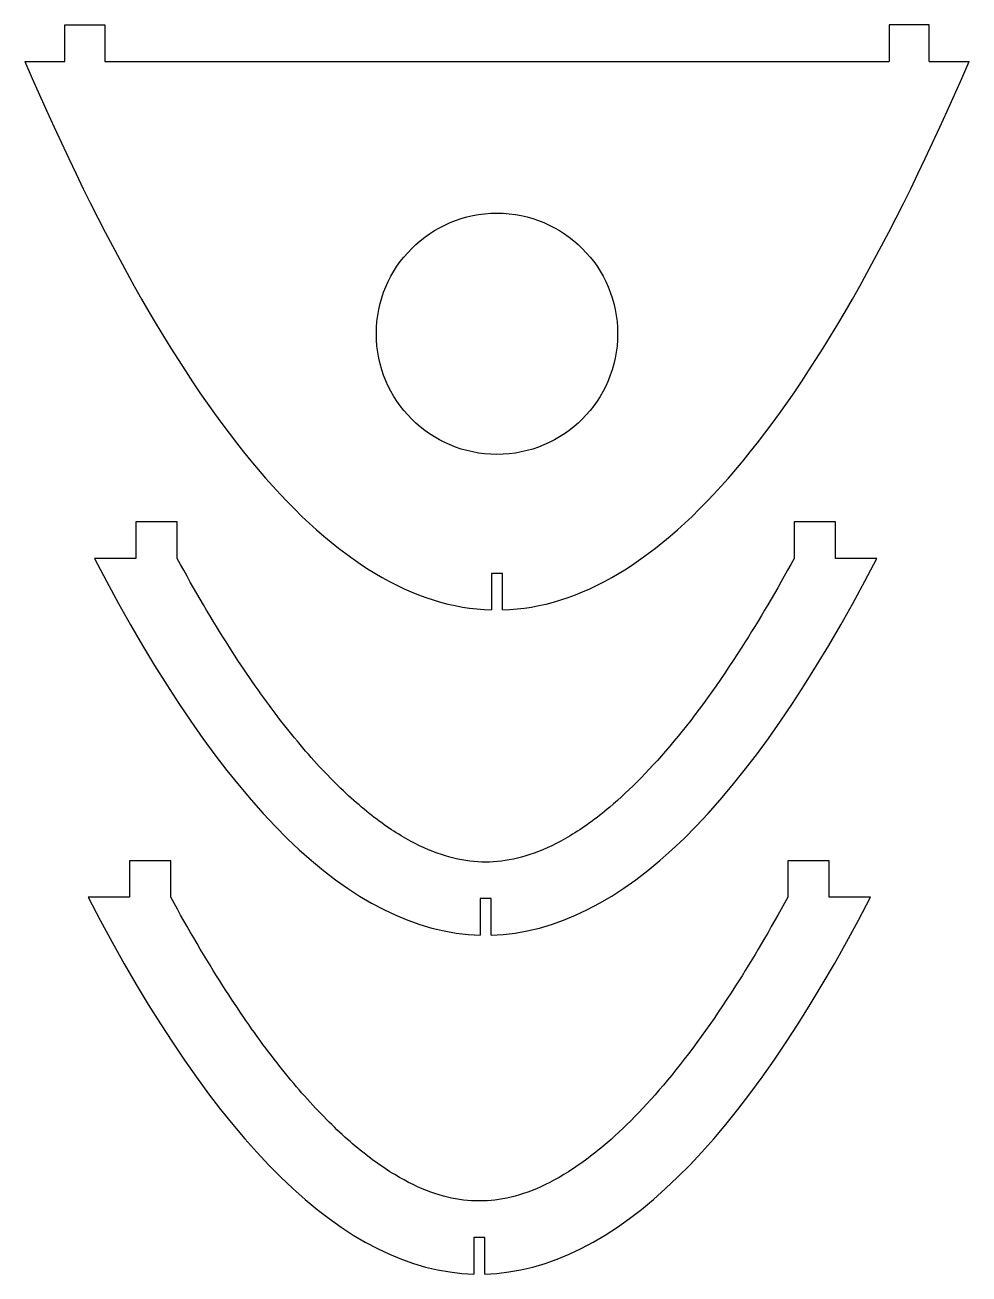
# Model space of a CAD drawing. Header units: millimetres. Extents: x 24 to 282, y 30 to 372.
import ezdxf

# ---------------------------------------------------------------- set-up
doc = ezdxf.new("R2010")
doc.units = ezdxf.units.MM

msp = doc.modelspace()

# ---------------------------------------------------------------- linework, layer by layer
at = {"color": 5, "linetype": 'Continuous', "lineweight": 25}
for p, q in [((34.89, 361.54), (34.89, 371.54)), ((34.89, 371.54), (45.8, 371.54)), ((45.8, 371.54), (45.8, 361.54)), ((260.36, 371.54), (260.36, 361.54)), ((271.27, 371.54), (260.36, 371.54)), ((271.27, 361.54), (271.27, 371.54)), ((23.98, 361.54), (34.89, 361.54)), ((45.8, 361.54), (260.36, 361.54)), ((271.27, 361.54), (282.18, 361.54)), ((54.29, 235.65), (54.29, 225.65)), ((65.61, 235.65), (54.29, 235.65)), ((65.61, 225.65), (65.61, 235.65)), ((234.34, 235.65), (234.34, 225.65)), ((245.66, 235.65), (234.34, 235.65)), ((245.66, 225.65), (245.66, 235.65)), ((54.29, 225.65), (42.96, 225.65)), ((256.99, 225.65), (245.66, 225.65)), ((154.58, 221.54), (151.58, 221.54)), ((151.58, 221.54), (151.58, 211.56)), ((154.58, 211.56), (154.58, 221.54)), ((52.54, 142.96), (52.54, 132.96)), ((63.87, 142.96), (52.54, 142.96)), ((63.87, 132.96), (63.87, 142.96)), ((232.59, 142.96), (232.59, 132.96)), ((243.92, 142.96), (232.59, 142.96)), ((243.92, 132.96), (243.92, 142.96)), ((52.54, 132.96), (41.22, 132.96)), ((151.48, 132.59), (148.48, 132.59)), ((148.48, 132.59), (148.48, 122.61)), ((151.48, 122.61), (151.48, 132.59)), ((255.24, 132.96), (243.92, 132.96)), ((149.73, 39.89), (146.73, 39.89)), ((146.73, 39.89), (146.73, 29.91)), ((149.73, 29.91), (149.73, 39.89))]:
    msp.add_line(p, q, dxfattribs=at)
msp.add_circle((153.08, 287.08), 33, dxfattribs=at)
for points in [[(23.98, 361.54), (66.51, 262.71), (109.05, 212.71), (151.58, 211.56)], [(154.58, 211.56), (197.11, 212.71), (239.65, 262.71), (282.18, 361.54)], [(42.96, 225.65), (78.13, 157.9), (113.3, 123.56), (148.48, 122.61)], [(151.48, 122.61), (186.65, 123.56), (221.82, 157.9), (256.99, 225.65)], [(41.22, 132.96), (76.39, 65.21), (111.56, 30.86), (146.73, 29.91)], [(149.73, 29.91), (184.9, 30.86), (220.07, 65.21), (255.24, 132.96)]]:
    msp.add_open_spline(points, degree=3, dxfattribs=at)
for points in [[(234.34, 225.65), (229.54, 216.85), (224.79, 208.77), (213.75, 191.51), (207.55, 182.92), (195.39, 168.33), (189.53, 162.33), (180.16, 154.46), (176.56, 151.85), (169.65, 147.72), (166.37, 146.13), (160.14, 143.9), (157.14, 143.18), (151.41, 142.5), (148.54, 142.5), (142.81, 143.18), (139.82, 143.9), (133.58, 146.13), (130.3, 147.72), (123.39, 151.85), (119.79, 154.46), (112.3, 160.75), (108.44, 164.47), (100.51, 173.05), (96.48, 177.91), (88.25, 188.79), (84.09, 194.8), (75.16, 208.77), (70.41, 216.85), (65.61, 225.65)], [(232.59, 132.96), (227.8, 124.16), (223.04, 116.08), (212.01, 98.82), (205.81, 90.23), (193.64, 75.64), (187.79, 69.63), (178.41, 61.77), (174.81, 59.16), (167.91, 55.03), (164.62, 53.44), (158.39, 51.21), (155.4, 50.49), (149.66, 49.81), (146.8, 49.81), (141.06, 50.49), (138.07, 51.21), (131.84, 53.44), (128.55, 55.03), (121.65, 59.16), (118.05, 61.77), (110.55, 68.06), (106.7, 71.78), (98.77, 80.35), (94.73, 85.22), (86.51, 96.1), (82.35, 102.11), (73.42, 116.08), (68.66, 124.16), (63.87, 132.96)]]:
    msp.add_open_spline(points, degree=3, knots=[0.0782167, 0.0782167, 0.0782167, 0.0782167, 0.1401905, 0.1401905, 0.2232234, 0.2232234, 0.3062564, 0.3062564, 0.3616117, 0.3616117, 0.416967, 0.416967, 0.4723223, 0.4723223, 0.5276777, 0.5276777, 0.583033, 0.583033, 0.6383883, 0.6383883, 0.6937436, 0.6937436, 0.7490989, 0.7490989, 0.8044542, 0.8044542, 0.8598095, 0.8598095, 0.9217838, 0.9217838, 0.9217838, 0.9217838], dxfattribs=at)

doc.saveas('drawing.dxf')
